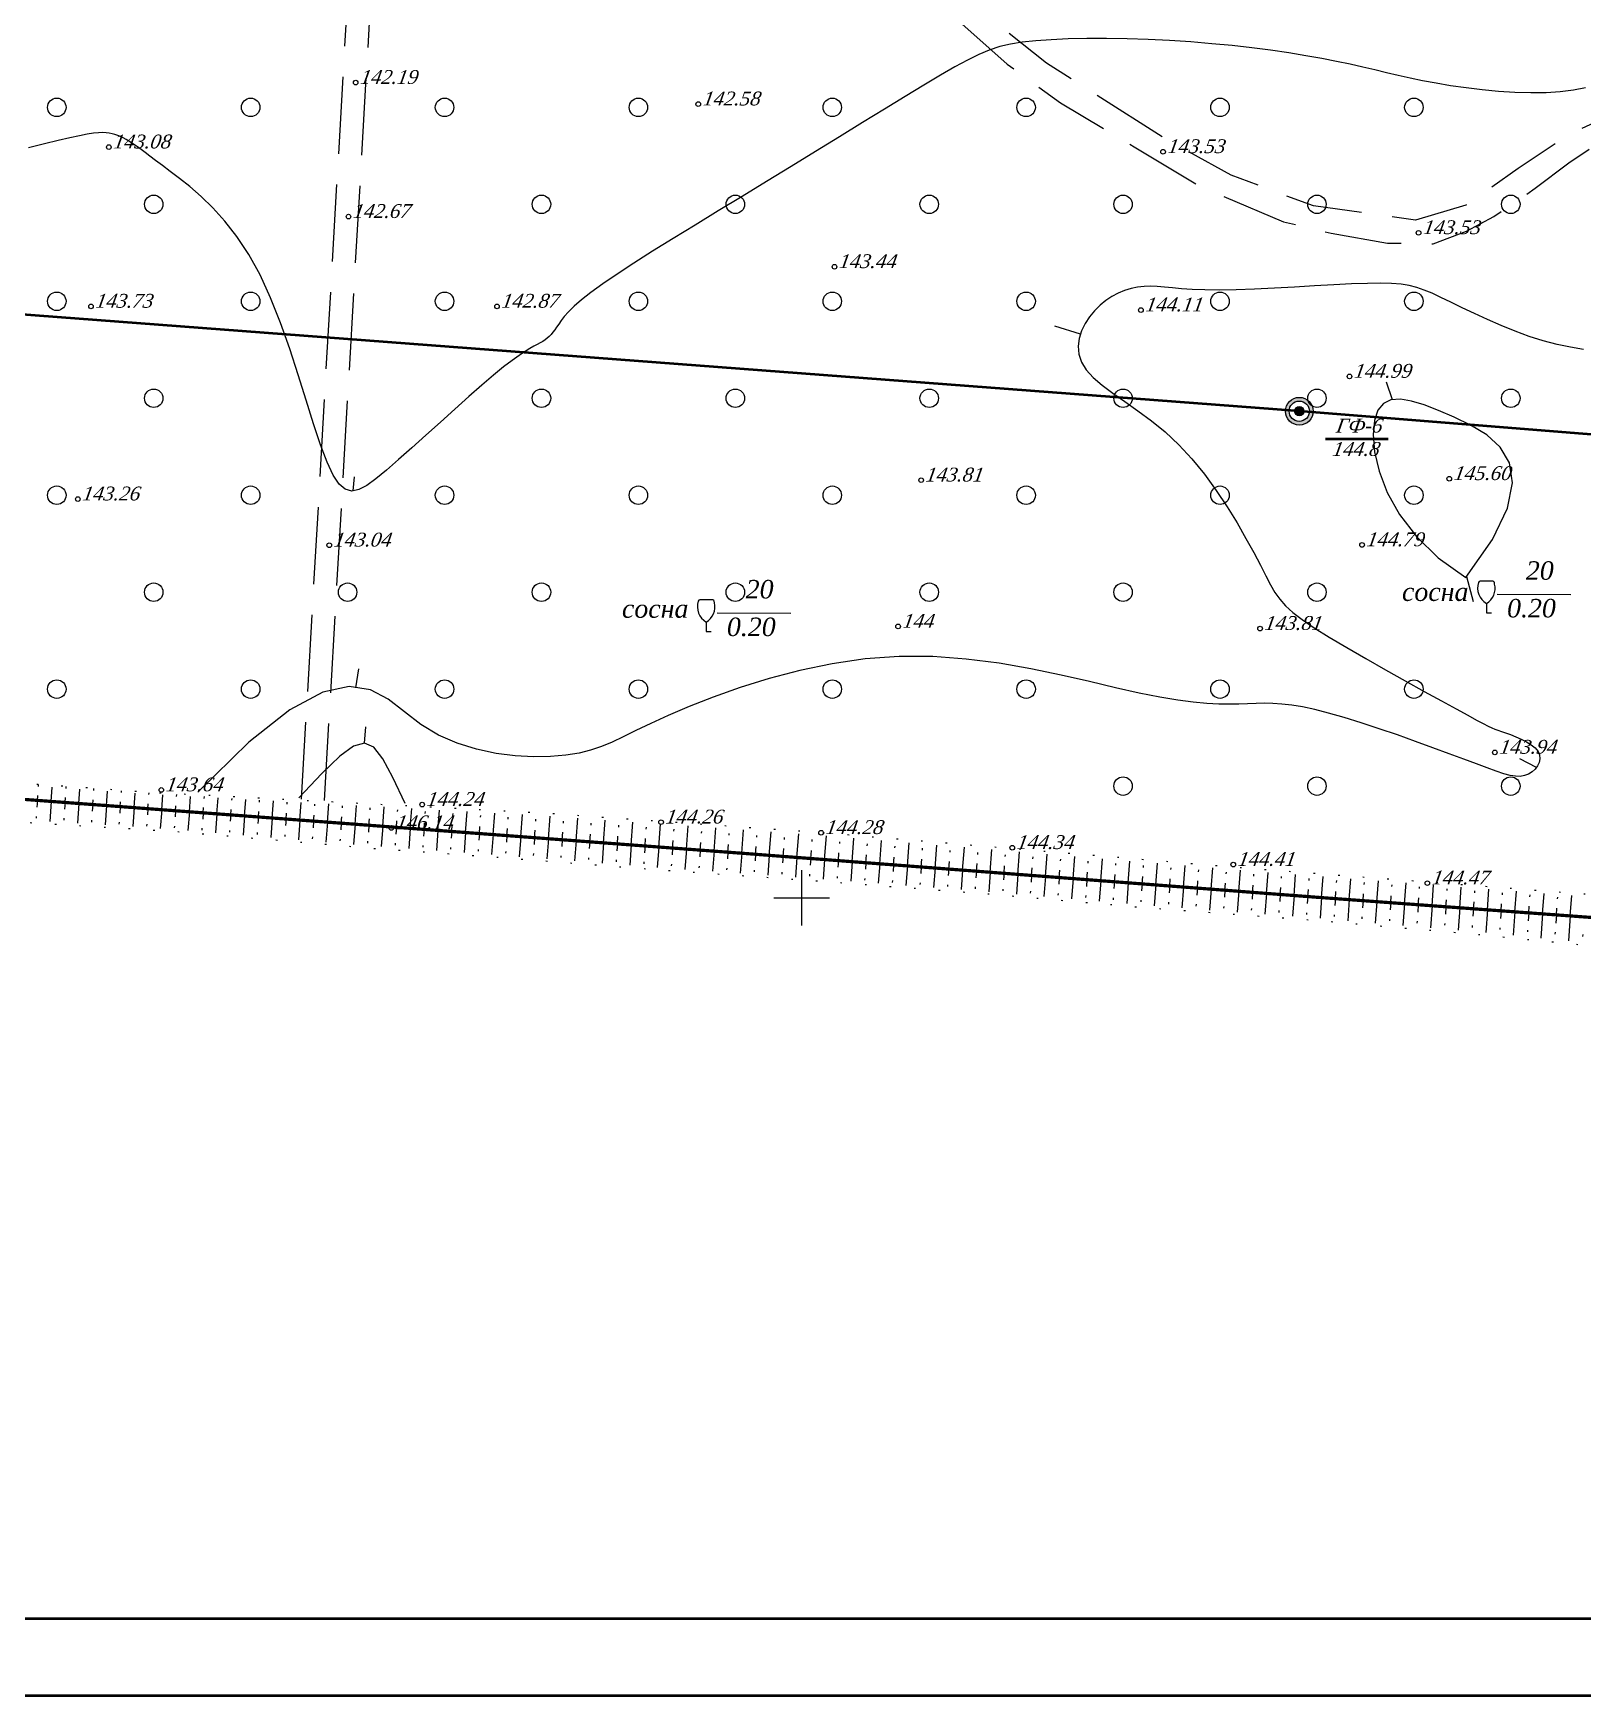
# Model space of a CAD drawing. Header units: millimetres. Extents: x 1400 to 7029, y -1119 to 1612.
# Drawn here: x 2840.7 to 2941.4, y 1001 to 1109 of the extents above; entities that cross this region are included whole.
import ezdxf

# ---------------------------------------------------------------- set-up
doc = ezdxf.new("R2010")
doc.units = ezdxf.units.MM
doc.set_wipeout_variables(frame=1)
for name, pattern in [('ADOT1', [1.6, 0.1, -1.5]), ('AHIDDEN2', [3, 1.5, -1.5]), ('AHIDDEN4', [7, 5, -2])]:
    doc.linetypes.add(name, pattern=pattern)
for name, color, linetype in [('CONT-MNR', 7, 'Continuous'), ('жел_дор', 7, 'Continuous'), ('кресты', 7, 'Continuous'), ('ПИКЕТЫ', 7, 'Continuous'), ('проы', 7, 'Continuous'), ('РАСТИТ', 7, 'Continuous'), ('РЕЛЬЕФ', 7, 'Continuous'), ('Скважины', 7, 'Continuous'), ('СІТУАЦІЯ', 7, 'Continuous')]:
    doc.layers.add(name, color=color, linetype=linetype)
doc.styles.add('grad', font='timesi.ttf')
doc.styles.add('universw', font='timesi.ttf', dxfattribs={"oblique": 10})

# ---------------------------------------------------------------- blocks, each defined once
blk = doc.blocks.new('390_2')
at = {"color": 0, "linetype": 'Continuous', "lineweight": 0}
blk.add_wipeout([(0.56, -0.02), (0.56, 0.02), (0.02, 0.02), (0.02, 1.02), (0.15, 1.11), (0.31, 1.24), (0.46, 1.38), (0.62, 1.58), (0.73, 1.77), (0.84, 2), (0.9, 2.21), (0.95, 2.44), (0.96, 2.61), (0.96, 2.86), (0.94, 3.01), (0.89, 3.24), (0.86, 3.33), (0.82, 3.39), (0.77, 3.44), (0.7, 3.46), (-0.38, 3.46), (-0.69, 3.46), (-0.8, 3.42), (-0.85, 3.37), (-0.89, 3.28), (-0.93, 3.11), (-0.96, 2.93), (-0.97, 2.66), (-0.95, 2.39), (-0.91, 2.19), (-0.85, 2.03), (-0.78, 1.85), (-0.67, 1.65), (-0.56, 1.5), (-0.45, 1.37), (-0.28, 1.21), (-0.13, 1.09), (-0.02, 1.02), (-0.02, -0.02)], dxfattribs=at)
at = {"color": 0, "linetype": 'Continuous'}
blk.add_lwpolyline([(0.89, 3.12), (0.86, 3.28, 0.283123), (0.7, 3.44), (-0.69, 3.44, 0.301637), (-0.87, 3.28, 0.346308), (0, 1.03, 0.325277)], format="xyb", close=True, dxfattribs=at)
blk.add_lwpolyline([(0, 1.03), (0, 0), (0.54, 0)], dxfattribs=at)
blk = doc.blocks.new('372')
blk.add_circle((0, 0), 1)
blk = doc.blocks.new('368')
at = {"color": 0, "linetype": 'Continuous'}
blk.add_blockref('372', (0, 0), dxfattribs=at)
blk = doc.blocks.new('A$C0DFD615A')
at = {"layer": 'Скважины', "linetype": 'Continuous'}
h = blk.add_hatch(color=6, dxfattribs=at)
h.paths.add_polyline_path([(-3, 0, 1), (3, 0, 1)])
h.paths.add_polyline_path([(2.2, 0, -1), (-2.2, 0, -1)], flags=16)
at = {"layer": 'Скважины', "linetype": 'Continuous', "lineweight": 50}
h = blk.add_hatch(color=6, dxfattribs=at)
edge = h.paths.add_edge_path()
edge.add_arc((0, 0), 1, 0, 360)
at = {"layer": 'Скважины', "color": 0, "linetype": 'Continuous'}
for radius in [3, 2.2, 1]:
    blk.add_circle((0, 0), radius, dxfattribs=at)

msp = doc.modelspace()

# ---------------------------------------------------------------- hatches: boundary and pattern name
at = {"layer": 'Скважины', "linetype": 'Continuous'}
h = msp.add_hatch(color=6, dxfattribs=at)
h.paths.add_polyline_path([(2922.0913, 1084.4475, 1), (2923.8913, 1084.4475, 1)])
h.paths.add_polyline_path([(2923.6513, 1084.4475, -1), (2922.3313, 1084.4475, -1)], flags=16)
at = {"layer": 'Скважины', "linetype": 'Continuous', "lineweight": 50}
h = msp.add_hatch(color=6, dxfattribs=at)
edge = h.paths.add_edge_path()
edge.add_arc((2922.9913, 1084.4475), 0.3, 0, 360)

# ---------------------------------------------------------------- linework, layer by layer
at = {"lineweight": 50}
for points in [[(3582.002, 1604.9881), (3582.002, 1000.9881), (2716.002, 1000.9881), (2716.002, 1604.9881)], [(3577.002, 1599.9881), (3577.002, 1005.9881), (2736.002, 1005.9881), (2736.002, 1599.9881)]]:
    msp.add_lwpolyline(points, close=True, dxfattribs=at)
at = {"color": 7, "linetype": 'Continuous', "lineweight": 50, "flags": 128}
msp.add_lwpolyline([(2988.3313, 1079.2275), (2922.9913, 1084.4475), (2813.8983, 1092.7035, -0.37665893), (2787.9247, 1119.8962), (2783.6016, 1182.7664), (2781.7424, 1206.4536), (2789.3426, 1269.1769), (2794.4814, 1320.5009), (2795.8841, 1338.9113), (2799.511, 1380.6839, -0.34034588), (2821.4589, 1404.158), (2862.0179, 1407.2612), (2943.1308, 1414.9675)], format="xyb", dxfattribs=at)
at = {"layer": 'CONT-MNR', "color": 30, "linetype": 'Continuous', "flags": 128}
for points in [[(2941.5982, 1105.4658), (2940.8053, 1105.3049), (2939.9546, 1105.1935), (2939.0266, 1105.1351), (2938.0338, 1105.1255), (2936.997, 1105.1586), (2935.9368, 1105.2284), (2934.8741, 1105.3289), (2933.8294, 1105.454), (2932.8235, 1105.5977), (2931.8771, 1105.754), (2931.004, 1105.9178), (2930.1906, 1106.0872), (2929.4164, 1106.2616), (2928.661, 1106.44), (2927.9039, 1106.6217), (2927.1246, 1106.8059), (2926.3027, 1106.9918), (2925.4176, 1107.1784), (2924.4536, 1107.3648), (2923.4128, 1107.5484), (2922.3024, 1107.7266), (2921.1292, 1107.8965), (2919.9002, 1108.0554), (2918.6223, 1108.2005), (2917.3024, 1108.3292), (2915.9475, 1108.4386), (2914.5668, 1108.5264), (2913.1788, 1108.5921), (2911.8043, 1108.6358), (2910.4639, 1108.6573), (2909.1785, 1108.6567), (2907.9687, 1108.6338), (2906.8554, 1108.5886), (2905.8593, 1108.5212), (2904.9915, 1108.4296), (2904.2248, 1108.3051), (2903.5221, 1108.1372), (2902.8467, 1107.9153), (2902.1615, 1107.6289), (2901.4298, 1107.2674), (2900.6144, 1106.8202), (2899.6786, 1106.2769), (2898.595, 1105.6311), (2897.3752, 1104.8934), (2896.04, 1104.0787), (2894.6105, 1103.2019), (2893.1079, 1102.2778), (2891.5531, 1101.3213), (2889.9671, 1100.3472), (2888.3711, 1099.3705), (2886.7859, 1098.405), (2885.2323, 1097.4604), (2883.7306, 1096.5454), (2882.3015, 1095.6687), (2880.9655, 1094.8392), (2879.7431, 1094.0654), (2878.6548, 1093.3562), (2877.7211, 1092.7202), (2876.9557, 1092.1634), (2876.3443, 1091.681), (2875.8658, 1091.2652), (2875.4989, 1090.9083), (2875.2226, 1090.6027), (2875.0157, 1090.3407), (2874.8569, 1090.1147), (2874.7253, 1089.9169), (2874.6025, 1089.7406), (2874.4826, 1089.5825), (2874.3624, 1089.4401), (2874.239, 1089.3112), (2874.1092, 1089.1932), (2873.97, 1089.0839), (2873.8183, 1088.9807), (2873.6511, 1088.8813), (2873.4639, 1088.781), (2873.2461, 1088.6664), (2872.9857, 1088.5216), (2872.6707, 1088.3309), (2872.2892, 1088.0784), (2871.8291, 1087.7484), (2871.2784, 1087.3252), (2870.6251, 1086.7929), (2869.8639, 1086.1434), (2869.0159, 1085.399), (2868.109, 1084.59), (2867.1709, 1083.7461), (2866.2294, 1082.8976), (2865.3125, 1082.0744), (2864.4478, 1081.3066), (2863.6631, 1080.6243), (2862.979, 1080.056), (2862.3859, 1079.6249), (2861.8673, 1079.353), (2861.4064, 1079.2621), (2860.9864, 1079.3739), (2860.5905, 1079.7104), (2860.2022, 1080.2933), (2859.8046, 1081.1446), (2859.3832, 1082.2724), (2858.9327, 1083.6311), (2858.4502, 1085.1615), (2857.9324, 1086.8041), (2857.3763, 1088.4999), (2856.779, 1090.1895), (2856.1372, 1091.8136), (2855.4481, 1093.313), (2854.7118, 1094.6408), (2853.9426, 1095.7995), (2853.1579, 1096.8037), (2852.3751, 1097.6684), (2851.6119, 1098.4084), (2850.8857, 1099.0385), (2850.2141, 1099.5734), (2849.6145, 1100.028), (2849.0997, 1100.4157), (2848.6637, 1100.745), (2848.2958, 1101.0228), (2847.9853, 1101.2562), (2847.7215, 1101.4522), (2847.4937, 1101.6178), (2847.2911, 1101.76), (2847.103, 1101.886), (2846.9204, 1102.0014), (2846.7403, 1102.1071), (2846.5615, 1102.2028), (2846.3827, 1102.2881), (2846.2026, 1102.3625), (2846.02, 1102.4257), (2845.8335, 1102.4773), (2845.6419, 1102.5169), (2845.4412, 1102.5435), (2845.2159, 1102.5537), (2844.9479, 1102.5432), (2844.6192, 1102.5081), (2844.2115, 1102.4442), (2843.7066, 1102.3473), (2843.0866, 1102.2134), (2842.3332, 1102.0384), (2841.4351, 1101.8208), (2840.4087, 1101.5699)], [(2864.8789, 1058.9501), (2864.085, 1060.65), (2863.433, 1061.869), (2862.8419, 1062.6116), (2862.2306, 1062.8824), (2861.5181, 1062.6859), (2860.6233, 1062.0267), (2859.4652, 1060.9093), (2857.9627, 1059.3384)]]:
    msp.add_lwpolyline(points, dxfattribs=at)
for points, elevation in [([(2908.7707, 1089.4476), (2907.1125, 1089.9747)], 43.2), ([(2929.0395, 1085.1867), (2928.654, 1086.3332)], 43.5), ([(2861.5006, 1079.2807), (2861.582, 1080.1892)], 42.9), ([(2861.6694, 1066.4865), (2861.8635, 1067.7023)], 43.2), ([(2862.2306, 1062.8824), (2862.3165, 1063.9461)], 43.5), ([(2938.3983, 1061.2978), (2937.3316, 1061.8684)], 43.2)]:
    msp.add_lwpolyline(points, dxfattribs=dict(at, elevation=elevation))
at = {"layer": 'жел_дор', "color": 7, "linetype": 'Continuous', "const_width": 0.21, "flags": 128}
msp.add_lwpolyline([(2775.4659, 1064.0896), (2798.9245, 1062.2131), (2828.9365, 1060.0664), (2887.0559, 1055.7065), (2924.0835, 1052.872), (2976.5245, 1049.0132), (3040.7183, 1043.9603), (3103.6887, 1039.1407), (3148.1414, 1035.6826), (3185.83, 1032.7039), (3209.3383, 1030.9328), (3236.7274, 1028.8752)], dxfattribs=at)
at = {"layer": 'кресты', "color": 3, "linetype": 'Continuous'}
for p, q in [((2890.6513, 1051.0275), (2890.6513, 1054.6275)), ((2888.8513, 1052.8275), (2892.4513, 1052.8275))]:
    msp.add_line(p, q, dxfattribs=at)
at = {"layer": 'ПИКЕТЫ', "color": 7, "linetype": 'Continuous'}
for centre in [(2861.6644, 1105.8007), (2883.931, 1104.4024), (2845.62, 1101.6082), (2914.1369, 1101.3045), (2861.1973, 1097.0911), (2930.743, 1096.0401), (2892.7832, 1093.8329), (2844.4603, 1091.2588), (2870.8502, 1091.2588), (2912.6974, 1091.0197), (2926.2543, 1086.7083), (2932.737, 1080.0626), (2898.4155, 1079.9678), (2843.604, 1078.7387), (2859.9469, 1075.7418), (2927.0733, 1075.7624), (2896.9187, 1070.4643), (2920.4419, 1070.3226), (2935.7018, 1062.2792), (2849.032, 1059.8397), (2865.9855, 1058.888), (2863.9858, 1057.3737), (2881.5104, 1057.746), (2891.9144, 1057.0596), (2904.3361, 1056.0882), (2918.7027, 1054.9924), (2931.3146, 1053.787)]:
    msp.add_circle(centre, 0.15, dxfattribs=at)
at = {"layer": 'РАСТИТ', "color": 7}
for points in [[(2935.8573, 1072.5631), (2940.6491, 1072.5376)], [(2885.1524, 1071.3496), (2889.9442, 1071.3242)]]:
    msp.add_lwpolyline(points, dxfattribs=at)
at = {"layer": 'РЕЛЬЕФ', "color": 7, "linetype": 'Continuous'}
for p, q in [((2841.0493, 1060.0714), (2841.0583, 1060.191)), ((2841.8786, 1059.0955), (2841.9486, 1060.0287)), ((2842.8444, 1059.9384), (2842.8534, 1060.0581)), ((2843.6736, 1058.9609), (2843.744, 1059.8992)), ((2844.6395, 1059.8055), (2844.6485, 1059.9252)), ((2845.4686, 1058.8262), (2845.5394, 1059.7697)), ((2846.4346, 1059.6726), (2846.4436, 1059.7923)), ((2840.9811, 1059.1629), (2840.9481, 1058.7228)), ((2840.9811, 1059.1629), (2841.0044, 1059.4731)), ((2841.8786, 1059.0955), (2841.7805, 1057.7873)), ((2842.7761, 1059.0282), (2842.7437, 1058.5961)), ((2842.7761, 1059.0282), (2842.7995, 1059.3401)), ((2843.6736, 1058.9609), (2843.5773, 1057.6767)), ((2844.5711, 1058.8936), (2844.5393, 1058.4695)), ((2844.5711, 1058.8936), (2844.5946, 1059.2072)), ((2845.4686, 1058.8262), (2845.374, 1057.5661)), ((2846.3661, 1058.7589), (2846.3349, 1058.3429)), ((2846.3661, 1058.7589), (2846.3897, 1059.0743)), ((2847.2635, 1058.6916), (2847.1708, 1057.4556)), ((2847.2635, 1058.6916), (2847.3347, 1059.6403)), ((2848.161, 1058.6242), (2848.1304, 1058.2163)), ((2848.161, 1058.6242), (2848.1848, 1058.9413)), ((2848.2297, 1059.5397), (2848.2387, 1059.6593)), ((2849.0585, 1058.5569), (2849.1309, 1059.5212)), ((2849.956, 1058.4896), (2849.9806, 1058.8173)), ((2850.0255, 1059.4156), (2850.0345, 1059.5353)), ((2850.8535, 1058.4223), (2850.9287, 1059.4241)), ((2851.751, 1058.3549), (2851.7765, 1058.6951)), ((2851.8214, 1059.2935), (2851.8304, 1059.4131)), ((2852.6485, 1058.2876), (2852.7264, 1059.327)), ((2853.6173, 1059.1713), (2853.6263, 1059.291)), ((2854.4435, 1058.153), (2854.5242, 1059.2299)), ((2855.4132, 1059.0492), (2855.4222, 1059.1689)), ((2856.2384, 1058.0183), (2856.322, 1059.1328)), ((2857.2091, 1058.9271), (2857.2181, 1059.0467)), ((2858.0334, 1057.8837), (2858.1198, 1059.0357)), ((2859.005, 1058.8049), (2859.014, 1058.9246)), ((2859.8284, 1057.749), (2859.9176, 1058.9382)), ((2860.8009, 1058.6821), (2860.8099, 1058.8018)), ((2861.6234, 1057.6144), (2861.7151, 1058.8379)), ((2862.5968, 1058.559), (2862.6057, 1058.6786)), ((2863.4183, 1057.4797), (2863.5127, 1058.7377)), ((2865.2133, 1057.3451), (2865.3103, 1058.6375)), ((2840.9032, 1058.1244), (2840.8943, 1058.0048)), ((2842.6988, 1057.9978), (2842.6898, 1057.8781)), ((2844.4944, 1057.8712), (2844.4854, 1057.7515)), ((2846.29, 1057.7446), (2846.281, 1057.6249)), ((2848.0855, 1057.6179), (2848.0766, 1057.4983)), ((2849.0585, 1058.5569), (2848.9676, 1057.345)), ((2849.956, 1058.4896), (2849.926, 1058.0896)), ((2850.8535, 1058.4223), (2850.7629, 1057.2148)), ((2851.751, 1058.3549), (2851.7206, 1057.9496)), ((2852.6485, 1058.2876), (2852.5566, 1057.0631)), ((2853.546, 1058.2203), (2853.5151, 1057.8093)), ((2853.546, 1058.2203), (2853.5724, 1058.573)), ((2854.4435, 1058.153), (2854.3503, 1056.9115)), ((2855.3409, 1058.0856), (2855.3097, 1057.669)), ((2855.3409, 1058.0856), (2855.3683, 1058.4509)), ((2856.2384, 1058.0183), (2856.144, 1056.7599)), ((2857.1359, 1057.951), (2857.1042, 1057.5287)), ((2857.1359, 1057.951), (2857.1643, 1058.3287)), ((2858.0334, 1057.8837), (2857.9377, 1056.6082)), ((2858.9309, 1057.8163), (2858.8988, 1057.3884)), ((2858.9309, 1057.8163), (2858.9602, 1058.2066)), ((2859.8284, 1057.749), (2859.7314, 1056.4566)), ((2860.7259, 1057.6817), (2860.6933, 1057.2481)), ((2860.7259, 1057.6817), (2860.756, 1058.0838)), ((2861.6234, 1057.6144), (2861.5251, 1056.305)), ((2862.5208, 1057.547), (2862.4879, 1057.1078)), ((2862.5208, 1057.547), (2862.5519, 1057.9606)), ((2864.3158, 1057.4124), (2864.3477, 1057.8375)), ((2864.3926, 1058.4358), (2864.4016, 1058.5554)), ((2866.1108, 1057.2777), (2866.1435, 1057.7143)), ((2866.1884, 1058.3126), (2866.1974, 1058.4323)), ((2867.0083, 1057.2104), (2867.1078, 1058.5372)), ((2867.9058, 1057.1431), (2867.9394, 1057.5911)), ((2867.9843, 1058.1894), (2867.9932, 1058.3091)), ((2868.8033, 1057.0758), (2868.9054, 1058.437)), ((2869.7801, 1058.0662), (2869.7891, 1058.1859)), ((2870.5982, 1056.9411), (2870.7029, 1058.3367)), ((2871.5759, 1057.943), (2871.5849, 1058.0627)), ((2872.3932, 1056.8065), (2872.5005, 1058.2365)), ((2873.3718, 1057.8199), (2873.3807, 1057.9395)), ((2874.1882, 1056.6718), (2874.2979, 1058.135)), ((2875.1672, 1057.6918), (2875.1762, 1057.8115)), ((2875.9832, 1056.5372), (2876.0935, 1058.0079)), ((2876.9624, 1057.5597), (2876.9714, 1057.6793)), ((2877.7781, 1056.4025), (2877.889, 1057.8808)), ((2878.7576, 1057.4275), (2878.7665, 1057.5472)), ((2879.5731, 1056.2679), (2879.6846, 1057.7537)), ((2881.3681, 1056.1332), (2881.4801, 1057.6266)), ((2849.8811, 1057.4913), (2849.8721, 1057.3717)), ((2851.6757, 1057.3513), (2851.6667, 1057.2316)), ((2853.4702, 1057.211), (2853.4613, 1057.0913)), ((2855.2648, 1057.0707), (2855.2558, 1056.951)), ((2857.0594, 1056.9304), (2857.0504, 1056.8107)), ((2858.8539, 1056.7901), (2858.8449, 1056.6704)), ((2860.6485, 1056.6497), (2860.6395, 1056.5301)), ((2862.443, 1056.5094), (2862.434, 1056.3898)), ((2863.4183, 1057.4797), (2863.3193, 1056.1595)), ((2864.3158, 1057.4124), (2864.2829, 1056.9732)), ((2865.2133, 1057.3451), (2865.1147, 1056.0302)), ((2866.1108, 1057.2777), (2866.078, 1056.8403)), ((2867.0083, 1057.2104), (2866.91, 1055.9008)), ((2867.9058, 1057.1431), (2867.8731, 1056.7074)), ((2868.8033, 1057.0758), (2868.7054, 1055.7715)), ((2869.7007, 1057.0084), (2869.6682, 1056.5746)), ((2869.7007, 1057.0084), (2869.7352, 1057.4679)), ((2870.5982, 1056.9411), (2870.5008, 1055.6421)), ((2871.4957, 1056.8738), (2871.4633, 1056.441)), ((2871.4957, 1056.8738), (2871.531, 1057.3447)), ((2872.3932, 1056.8065), (2872.2956, 1055.5058)), ((2873.2907, 1056.7391), (2873.2581, 1056.3048)), ((2873.2907, 1056.7391), (2873.3269, 1057.2215)), ((2874.1882, 1056.6718), (2874.0903, 1055.3663)), ((2875.0857, 1056.6045), (2875.053, 1056.1685)), ((2875.0857, 1056.6045), (2875.1224, 1057.0935)), ((2875.9832, 1056.5372), (2875.8849, 1055.2268)), ((2876.8806, 1056.4698), (2876.8478, 1056.0323)), ((2876.8806, 1056.4698), (2876.9175, 1056.9613)), ((2878.6756, 1056.3352), (2878.7127, 1056.8292)), ((2880.4706, 1056.2005), (2880.5078, 1056.6971)), ((2880.5527, 1057.2954), (2880.5617, 1057.415)), ((2882.2656, 1056.0659), (2882.303, 1056.5649)), ((2882.3479, 1057.1632), (2882.3569, 1057.2829)), ((2883.1631, 1055.9986), (2883.2757, 1057.4995)), ((2884.0605, 1055.9312), (2884.0982, 1056.4328)), ((2884.1431, 1057.0311), (2884.152, 1057.1508)), ((2884.958, 1055.8639), (2885.0712, 1057.3723)), ((2885.9382, 1056.899), (2885.9472, 1057.0186)), ((2886.753, 1055.7293), (2886.8667, 1057.2452)), ((2887.735, 1056.7661), (2887.7442, 1056.8857)), ((2888.5478, 1055.5923), (2888.6646, 1057.1177)), ((2889.53, 1056.632), (2889.5392, 1056.7517)), ((2890.3426, 1055.4549), (2890.4601, 1056.9903)), ((2891.3251, 1056.4979), (2891.3342, 1056.6176)), ((2892.1373, 1055.3175), (2892.2553, 1056.8587)), ((2893.1197, 1056.3589), (2893.1289, 1056.4786)), ((2893.9321, 1055.1801), (2894.0492, 1056.7101)), ((2895.7269, 1055.0427), (2895.8431, 1056.5614)), ((2864.238, 1056.3749), (2864.229, 1056.2552)), ((2866.0331, 1056.242), (2866.0241, 1056.1223)), ((2867.8282, 1056.1091), (2867.8192, 1055.9895)), ((2869.6233, 1055.9762), (2869.6143, 1055.8566)), ((2871.4184, 1055.8427), (2871.4094, 1055.7231)), ((2873.2132, 1055.7065), (2873.2043, 1055.5868)), ((2875.0081, 1055.5702), (2874.9991, 1055.4505)), ((2876.8029, 1055.4339), (2876.794, 1055.3143)), ((2877.7781, 1056.4025), (2877.6795, 1055.0874)), ((2878.6756, 1056.3352), (2878.6427, 1055.896)), ((2879.5731, 1056.2679), (2879.4741, 1054.9479)), ((2880.4706, 1056.2005), (2880.4375, 1055.7597)), ((2881.3681, 1056.1332), (2881.2687, 1054.8084)), ((2882.2656, 1056.0659), (2882.2325, 1055.6247)), ((2883.1631, 1055.9986), (2883.0641, 1054.6799)), ((2884.0605, 1055.9312), (2884.0277, 1055.4933)), ((2884.958, 1055.8639), (2884.8598, 1054.5548)), ((2885.8555, 1055.7966), (2885.8229, 1055.3618)), ((2885.8555, 1055.7966), (2885.8933, 1056.3006)), ((2886.753, 1055.7293), (2886.6555, 1054.4298)), ((2887.6504, 1055.661), (2887.6174, 1055.2298)), ((2887.6504, 1055.661), (2887.6892, 1056.1678)), ((2888.5478, 1055.5923), (2888.4492, 1054.3046)), ((2889.4452, 1055.5236), (2889.4125, 1055.0964)), ((2889.4452, 1055.5236), (2889.4842, 1056.0338)), ((2890.3426, 1055.4549), (2890.2449, 1054.1793)), ((2891.24, 1055.3862), (2891.2076, 1054.963)), ((2891.24, 1055.3862), (2891.2793, 1055.8997)), ((2893.0347, 1055.2488), (2893.0739, 1055.7607)), ((2894.8295, 1055.1114), (2894.8684, 1055.6195)), ((2894.9142, 1056.2178), (2894.9234, 1056.3374)), ((2896.6243, 1054.974), (2896.6629, 1055.4784)), ((2896.7087, 1056.0767), (2896.7178, 1056.1963)), ((2897.5217, 1054.9053), (2897.6371, 1056.4128)), ((2898.5032, 1055.9355), (2898.5123, 1056.0552)), ((2899.3164, 1054.768), (2899.431, 1056.2641)), ((2900.2976, 1055.7944), (2900.3068, 1055.914)), ((2901.1112, 1054.6306), (2901.2249, 1056.1155)), ((2902.0921, 1055.6532), (2902.1013, 1055.7729)), ((2902.906, 1054.4932), (2903.0188, 1055.9668)), ((2903.8866, 1055.5121), (2903.8958, 1055.6317)), ((2904.7007, 1054.3558), (2904.8127, 1055.8182)), ((2905.6811, 1055.3709), (2905.6902, 1055.4906)), ((2906.4955, 1054.2184), (2906.6066, 1055.6695)), ((2907.4756, 1055.2298), (2907.4847, 1055.3494)), ((2908.2903, 1054.081), (2908.4005, 1055.5209)), ((2910.085, 1053.9436), (2910.1944, 1055.3723)), ((2878.5978, 1055.2977), (2878.5888, 1055.178)), ((2880.3926, 1055.1614), (2880.3837, 1055.0417)), ((2882.1876, 1055.0264), (2882.1786, 1054.9068)), ((2883.9828, 1054.895), (2883.9738, 1054.7753)), ((2885.778, 1054.7635), (2885.769, 1054.6438)), ((2887.5716, 1054.6315), (2887.5625, 1054.5119)), ((2889.3667, 1054.4981), (2889.3575, 1054.3785)), ((2891.1618, 1054.3648), (2891.1526, 1054.2451)), ((2892.1373, 1055.3175), (2892.0403, 1054.0497)), ((2893.0347, 1055.2488), (2893.0024, 1054.8263)), ((2893.9321, 1055.1801), (2893.8351, 1053.9128)), ((2894.8295, 1055.1114), (2894.7972, 1054.6891)), ((2895.7269, 1055.0427), (2895.6299, 1053.7758)), ((2896.6243, 1054.974), (2896.5919, 1054.5518)), ((2897.5217, 1054.9053), (2897.4247, 1053.6389)), ((2898.419, 1054.8367), (2898.3867, 1054.4146)), ((2898.419, 1054.8367), (2898.4574, 1055.3373)), ((2899.3164, 1054.768), (2899.2195, 1053.5019)), ((2900.2138, 1054.6993), (2900.1815, 1054.2773)), ((2900.2138, 1054.6993), (2900.2518, 1055.1961)), ((2901.1112, 1054.6306), (2901.0143, 1053.365)), ((2902.0086, 1054.5619), (2901.9763, 1054.1401)), ((2902.0086, 1054.5619), (2902.0463, 1055.055)), ((2902.906, 1054.4932), (2902.8091, 1053.2281)), ((2903.8033, 1054.4245), (2903.771, 1054.0016)), ((2903.8033, 1054.4245), (2903.8408, 1054.9138)), ((2904.7007, 1054.3558), (2904.6029, 1053.0779)), ((2905.5981, 1054.2871), (2905.5653, 1053.858)), ((2905.5981, 1054.2871), (2905.6353, 1054.7727)), ((2907.3929, 1054.1497), (2907.4298, 1054.6315)), ((2909.1876, 1054.0123), (2909.2242, 1054.4904)), ((2909.27, 1055.0886), (2909.2792, 1055.2083)), ((2910.9824, 1053.8749), (2911.0187, 1054.3492)), ((2911.0645, 1054.9475), (2911.0737, 1055.0671)), ((2911.8798, 1053.8062), (2911.9883, 1055.2236)), ((2912.859, 1054.8063), (2912.8682, 1054.926)), ((2913.6746, 1053.6688), (2913.7822, 1055.075)), ((2914.6535, 1054.6652), (2914.6626, 1054.7848)), ((2915.4693, 1053.5314), (2915.5761, 1054.9263)), ((2916.448, 1054.524), (2916.4571, 1054.6437)), ((2917.2641, 1053.394), (2917.37, 1054.7777)), ((2918.2424, 1054.3829), (2918.2516, 1054.5025)), ((2919.0589, 1053.2566), (2919.1639, 1054.629)), ((2920.0369, 1054.2419), (2920.0461, 1054.3616)), ((2920.8536, 1053.1192), (2920.9583, 1054.4867)), ((2922.6484, 1052.9818), (2922.7531, 1054.3497)), ((2892.9566, 1054.2281), (2892.9474, 1054.1084)), ((2894.7514, 1054.0908), (2894.7422, 1053.9712)), ((2896.5461, 1053.9536), (2896.537, 1053.8339)), ((2898.3409, 1053.8163), (2898.3318, 1053.6967)), ((2900.1357, 1053.6791), (2900.1265, 1053.5594)), ((2901.9305, 1053.5418), (2901.9213, 1053.4222)), ((2903.7252, 1053.4034), (2903.716, 1053.2837)), ((2905.5195, 1053.2598), (2905.5103, 1053.1401)), ((2906.4955, 1054.2184), (2906.3962, 1052.9219)), ((2907.3929, 1054.1497), (2907.3596, 1053.7144)), ((2908.2903, 1054.081), (2908.1896, 1052.7659)), ((2909.1876, 1054.0123), (2909.1538, 1053.5708)), ((2910.085, 1053.9436), (2909.9829, 1052.6099)), ((2910.9824, 1053.8749), (2910.9481, 1053.4272)), ((2911.8798, 1053.8062), (2911.7763, 1052.4538)), ((2912.7772, 1053.7375), (2912.7424, 1053.2836)), ((2912.7772, 1053.7375), (2912.8132, 1054.2081)), ((2913.6746, 1053.6688), (2913.5704, 1052.3077)), ((2914.5719, 1053.6001), (2914.5373, 1053.1469)), ((2914.5719, 1053.6001), (2914.6077, 1054.0669)), ((2915.4693, 1053.5314), (2915.3654, 1052.1733)), ((2916.3667, 1053.4627), (2916.3321, 1053.0105)), ((2916.3667, 1053.4627), (2916.4022, 1053.9258)), ((2917.2641, 1053.394), (2917.1604, 1052.039)), ((2918.1615, 1053.3253), (2918.1269, 1052.8741)), ((2918.1615, 1053.3253), (2918.1966, 1053.7846)), ((2919.0589, 1053.2566), (2918.9554, 1051.9046)), ((2919.9562, 1053.1879), (2919.9218, 1052.7377)), ((2919.9562, 1053.1879), (2919.9911, 1053.6437)), ((2921.751, 1053.0505), (2921.7859, 1053.5064)), ((2921.8317, 1054.1047), (2921.8409, 1054.2243)), ((2923.5458, 1052.9131), (2923.5807, 1053.3692)), ((2923.6265, 1053.9674), (2923.6356, 1054.0871)), ((2924.4432, 1052.8455), (2924.5439, 1054.2132)), ((2925.3408, 1052.7794), (2925.3743, 1053.2346)), ((2925.4184, 1053.833), (2925.4272, 1053.9527)), ((2926.2384, 1052.7134), (2926.3387, 1054.0767)), ((2927.2134, 1053.6994), (2927.2222, 1053.8191)), ((2928.0336, 1052.5813), (2928.1336, 1053.9403)), ((2929.0085, 1053.5659), (2929.0173, 1053.6856)), ((2929.8287, 1052.4492), (2929.9284, 1053.8038)), ((2930.8035, 1053.4324), (2930.8123, 1053.552)), ((2931.6239, 1052.3171), (2931.7233, 1053.6674)), ((2932.5986, 1053.2988), (2932.6074, 1053.4185)), ((2933.4191, 1052.185), (2933.5181, 1053.5309)), ((2934.3936, 1053.1653), (2934.4025, 1053.2849)), ((2935.2142, 1052.0529), (2935.313, 1053.3945)), ((2937.0094, 1051.9208), (2937.1078, 1053.2581)), ((2907.3138, 1053.1162), (2907.3046, 1052.9965)), ((2909.108, 1052.9726), (2909.0989, 1052.8529)), ((2910.9023, 1052.829), (2910.8932, 1052.7093)), ((2912.6966, 1052.6853), (2912.6875, 1052.5657)), ((2914.4915, 1052.5487), (2914.4823, 1052.429)), ((2916.2863, 1052.4123), (2916.2771, 1052.2926)), ((2918.0811, 1052.2759), (2918.072, 1052.1562)), ((2919.876, 1052.1395), (2919.8668, 1052.0198)), ((2920.8536, 1053.1192), (2920.7504, 1051.7702)), ((2921.751, 1053.0505), (2921.7166, 1052.6014)), ((2922.6484, 1052.9818), (2922.5454, 1051.6359)), ((2923.5458, 1052.9131), (2923.5115, 1052.465)), ((2924.4432, 1052.8455), (2924.3443, 1051.5013)), ((2925.3408, 1052.7794), (2925.3076, 1052.3279)), ((2926.2384, 1052.7134), (2926.1379, 1051.3477)), ((2927.136, 1052.6473), (2927.1022, 1052.1884)), ((2927.136, 1052.6473), (2927.1694, 1053.1011)), ((2928.0336, 1052.5813), (2927.9315, 1051.1935)), ((2928.9312, 1052.5153), (2928.8968, 1052.049)), ((2928.9312, 1052.5153), (2928.9644, 1052.9675)), ((2929.8287, 1052.4492), (2929.725, 1051.0392)), ((2930.7263, 1052.3832), (2930.6915, 1051.9095)), ((2930.7263, 1052.3832), (2930.7595, 1052.834)), ((2931.6239, 1052.3171), (2931.5185, 1050.885)), ((2932.5215, 1052.2511), (2932.4861, 1051.77)), ((2932.5215, 1052.2511), (2932.5546, 1052.7004)), ((2933.4191, 1052.185), (2933.3121, 1050.7307)), ((2934.3167, 1052.119), (2934.2807, 1051.6305)), ((2934.3167, 1052.119), (2934.3496, 1052.5669)), ((2936.1118, 1051.9869), (2936.1447, 1052.4333)), ((2936.1887, 1053.0317), (2936.1975, 1053.1514)), ((2937.907, 1051.8548), (2937.9397, 1052.2998)), ((2937.9838, 1052.8982), (2937.9926, 1053.0179)), ((2938.8046, 1051.7887), (2938.9026, 1053.1216)), ((2939.7022, 1051.7227), (2939.7348, 1052.1663)), ((2939.7788, 1052.7646), (2939.7876, 1052.8843)), ((2940.5997, 1051.6566), (2940.6975, 1052.9852)), ((2921.6708, 1052.0031), (2921.6617, 1051.8835)), ((2923.4657, 1051.8667), (2923.4565, 1051.7471)), ((2925.2636, 1051.7295), (2925.2548, 1051.6099)), ((2927.0582, 1051.5901), (2927.0494, 1051.4704)), ((2928.8528, 1051.4506), (2928.844, 1051.3309)), ((2930.6474, 1051.3111), (2930.6386, 1051.1914)), ((2932.4421, 1051.1716), (2932.4333, 1051.0519)), ((2934.2367, 1051.0321), (2934.2279, 1050.9125)), ((2935.2142, 1052.0529), (2935.1053, 1050.5725)), ((2936.1118, 1051.9869), (2936.075, 1051.4861)), ((2937.0094, 1051.9208), (2936.8973, 1050.3967)), ((2937.907, 1051.8548), (2937.8691, 1051.3395)), ((2938.8046, 1051.7887), (2938.6892, 1050.2209)), ((2939.7022, 1051.7227), (2939.6632, 1051.1928)), ((2940.5997, 1051.6566), (2940.4811, 1050.045)), ((2936.0309, 1050.8877), (2936.0221, 1050.7681)), ((2937.825, 1050.7411), (2937.8162, 1050.6214)), ((2939.6191, 1050.5944), (2939.6103, 1050.4747)), ((2941.4132, 1050.4477), (2941.4044, 1050.3281))]:
    msp.add_line(p, q, dxfattribs=at)
at = {"layer": 'РЕЛЬЕФ', "color": 7, "linetype": 'ADOT1', "flags": 128}
for points in [[(3238.2781, 1030.0983), (3221.9575, 1031.3004), (3200.2041, 1033.0268), (3195.1515, 1033.4676), (3193.9084, 1033.5878), (3176.7257, 1035.1905), (3159.7836, 1036.3926), (3142.7212, 1037.6347), (3125.6187, 1038.8768), (3108.4761, 1040.5196), (3091.6142, 1041.6015), (3074.4716, 1042.8436), (3057.329, 1044.2861), (3040.2666, 1045.6484), (3023.2042, 1046.9306), (3006.1418, 1048.2128), (2989.0794, 1049.495), (2972.017, 1050.7772), (2956.4068, 1051.9351), (2919.9978, 1054.7128), (2891.9144, 1057.0596), (2874.2317, 1058.3031), (2859.7125, 1059.0819), (2848.5602, 1059.6583), (2827.1228, 1061.1974), (2812.4453, 1062.4143), (2793.1251, 1064.5425), (2784.5231, 1065.0484), (2775.0372, 1065.7529)], [(2775.1267, 1062.8334), (2784.0373, 1061.8484), (2797.9945, 1060.5877), (2806.1954, 1059.918), (2815.0134, 1059.4412), (2826.9994, 1058.6927), (2840.7068, 1057.7057), (2849.8934, 1057.1542), (2862.8106, 1056.0485), (2871.0509, 1055.4576), (2881.6826, 1054.628), (2891.3817, 1053.9583), (2903.3547, 1053.0451), (2912.7384, 1052.2177), (2924.3926, 1051.3475), (2934.762, 1050.4414), (2944.5632, 1049.453), (2954.696, 1048.7438), (2966.1927, 1048.1489), (2975.9707, 1047.2034), (2984.7454, 1046.4135), (2992.3155, 1045.7043), (3009.0977, 1044.2024), (3015.6821, 1043.6902), (3026.2771, 1042.8986), (3036.4099, 1042.3076), (3046.297, 1041.5112), (3058.0817, 1040.5037), (3068.3823, 1039.683), (3075.5665, 1039.2422), (3084.7043, 1038.4236), (3091.3844, 1038.0458), (3101.4998, 1037.5403), (3107.4236, 1037.0365), (3116.1804, 1036.6684), (3123.385, 1036.234), (3131.6326, 1035.4573), (3137.3466, 1035.2091), (3142.6258, 1034.3092), (3151.3713, 1033.6883), (3158.0169, 1033.2229), (3164.899, 1032.692), (3171.4204, 1032.0714), (3175.8612, 1031.637), (3180.6296, 1031.3244), (3189.1385, 1030.6107), (3194.6837, 1030.0498), (3201.6399, 1029.6774), (3212.3684, 1028.5565), (3223.8105, 1027.4667), (3229.7729, 1026.8461), (3241.2811, 1026.2205)]]:
    msp.add_lwpolyline(points, dxfattribs=at)
at = {"layer": 'Скважины', "color": 0, "linetype": 'Continuous', "lineweight": 50}
msp.add_line((2924.7001, 1082.6584), (2928.7789, 1082.6584), dxfattribs=at)
at = {"layer": 'Скважины', "color": 0, "linetype": 'Continuous'}
for radius in [0.9, 0.66, 0.3]:
    msp.add_circle((2922.9913, 1084.4475), radius, dxfattribs=at)
at = {"layer": 'СІТУАЦІЯ', "color": 7, "linetype": 'AHIDDEN4', "flags": 128}
for points in [[(2908.1472, 1129.882), (2937.3314, 1126.836), (2943.7436, 1126.2884), (2944.6385, 1123.4308), (2945.625, 1120.0355), (2945.4606, 1115.3259), (2943.7921, 1104.6798), (2943.1993, 1103.6568), (2940.505, 1102.4183), (2937.218, 1100.2107), (2933.8232, 1097.8416), (2930.5362, 1096.8724), (2923.9082, 1097.7877), (2918.5735, 1099.78), (2914.2627, 1102.1491), (2906.5722, 1107.0553), (2901.5608, 1111.0398), (2894.9328, 1117.0165), (2890.8375, 1120.3548), (2887.6044, 1122.4009), (2885.395, 1123.2624), (2881.8386, 1123.8547), (2879.5967, 1123.7186), (2876.9024, 1122.8033), (2873.777, 1121.5649), (2870.5978, 1120.9187), (2866.3408, 1121.2418), (2863.1076, 1121.2418)], [(2863.1308, 1119.3838), (2867.1403, 1119.2246), (2872.5838, 1119.6226), (2877.2041, 1121.2145), (2879.1282, 1121.7994), (2880.748, 1122.1974), (2882.8988, 1122.2505), (2886.218, 1121.1892), (2888.1931, 1120.0924), (2894.0349, 1115.4226), (2899.9385, 1110.6092), (2904.0012, 1107.0007), (2907.4645, 1104.4936), (2912.2707, 1101.6281), (2916.6083, 1099.018), (2921.9722, 1096.7627), (2925.0647, 1096.0144), (2928.7291, 1095.3776), (2931.7031, 1095.3245), (2933.8539, 1096.147), (2935.6436, 1097.1045), (2938.3255, 1098.9353), (2940.5029, 1100.5804), (2942.7599, 1102.0927), (2943.3972, 1101.7478), (2942.5836, 1092.136), (2943.5056, 1085.3274), (2947.3399, 1078.2698), (2950.9723, 1073.8335), (2957.1793, 1066.9442), (2961.9553, 1062.9785), (2966.1932, 1059.1472), (2967.829, 1057.0708), (2969.4201, 1054.6197), (2970.8786, 1051.705), (2971.2764, 1050.9763)], [(2858.1415, 1059.2432), (2861.5354, 1117.9864)], [(2859.639, 1059.1567), (2863.0329, 1117.8999)]]:
    msp.add_lwpolyline(points, dxfattribs=at)

# ---------------------------------------------------------------- block references
at = {"layer": 'проы', "color": 0, "linetype": 'Continuous', "lineweight": 50, "xscale": 0.3, "yscale": 0.3, "zscale": 0.3}
msp.add_blockref('A$C0DFD615A', (2922.9913, 1084.4475), dxfattribs=at)
at = {"layer": 'РАСТИТ', "color": 7, "linetype": 'Continuous', "xscale": 0.6, "yscale": 0.6, "zscale": 0.6}
for p in [(2842.2397, 1104.1909), (2854.8397, 1104.1909), (2867.4397, 1104.1909), (2880.0397, 1104.1909), (2892.6397, 1104.1909), (2905.2397, 1104.1909), (2917.8397, 1104.1909), (2930.4397, 1104.1909), (2848.5397, 1097.8909), (2873.7397, 1097.8909), (2886.3397, 1097.8909), (2898.9397, 1097.8909), (2911.5397, 1097.8909), (2924.1397, 1097.8909), (2936.7397, 1097.8909), (2842.2397, 1091.5909), (2854.8397, 1091.5909), (2867.4397, 1091.5909), (2880.0397, 1091.5909), (2892.6397, 1091.5909), (2905.2397, 1091.5909), (2917.8397, 1091.5909), (2930.4397, 1091.5909), (2848.5397, 1085.2909), (2873.7397, 1085.2909), (2886.3397, 1085.2909), (2898.9397, 1085.2909), (2911.5397, 1085.2909), (2924.1397, 1085.2909), (2936.7397, 1085.2909), (2842.2397, 1078.9909), (2854.8397, 1078.9909), (2867.4397, 1078.9909), (2880.0397, 1078.9909), (2892.6397, 1078.9909), (2905.2397, 1078.9909), (2917.8397, 1078.9909), (2930.4397, 1078.9909), (2848.5397, 1072.6909), (2861.1397, 1072.6909), (2873.7397, 1072.6909), (2886.3397, 1072.6909), (2898.9397, 1072.6909), (2911.5397, 1072.6909), (2924.1397, 1072.6909), (2842.2397, 1066.3909), (2854.8397, 1066.3909), (2867.4397, 1066.3909), (2880.0397, 1066.3909), (2892.6397, 1066.3909), (2905.2397, 1066.3909), (2917.8397, 1066.3909), (2930.4397, 1066.3909), (2911.5397, 1060.0909), (2924.1397, 1060.0909), (2936.7397, 1060.0909)]:
    msp.add_blockref('368', p, dxfattribs=at)

# ---------------------------------------------------------------- texts
at = {"layer": 'ПИКЕТЫ', "color": 7, "linetype": 'Continuous', "style": 'universw', "oblique": 10}
for s, p in [('142.19', (2861.9329, 1105.7141)), ('142.58', (2884.1995, 1104.3157)), ('143.08', (2845.8885, 1101.5215)), ('143.53', (2914.4054, 1101.2178)), ('142.67', (2861.4658, 1097.0044)), ('143.53', (2931.0115, 1095.9534)), ('143.44', (2893.0517, 1093.7462)), ('143.73', (2844.7288, 1091.1721)), ('142.87', (2871.1188, 1091.1721)), ('144.11', (2912.966, 1090.933)), ('144.99', (2926.5228, 1086.6216)), ('143.81', (2898.684, 1079.8811)), ('145.60', (2933.0055, 1079.9759)), ('143.26', (2843.8725, 1078.652)), ('143.04', (2860.2154, 1075.6551)), ('144.79', (2927.3418, 1075.6758)), ('144', (2897.1873, 1070.3776)), ('143.81', (2920.7104, 1070.2359)), ('143.94', (2935.9703, 1062.1926)), ('143.64', (2849.3005, 1059.753)), ('144.24', (2866.254, 1058.8013)), ('146.14', (2864.2543, 1057.2871)), ('144.26', (2881.7789, 1057.6593)), ('144.28', (2892.183, 1056.9729)), ('144.34', (2904.6046, 1056.0015)), ('144.41', (2918.9712, 1054.9057)), ('144.47', (2931.5831, 1053.7003))]:
    msp.add_text(s, height=0.9, dxfattribs=at).set_placement(p)
at = {"layer": 'РАСТИТ', "color": 7, "linetype": 'AHIDDEN2', "style": 'grad'}
for s, p in [('20', (2937.717, 1073.4985)), ('20', (2887.0121, 1072.2851)), ('сосна', (2929.6675, 1072.1212)), ('сосна', (2878.9705, 1071.0268)), ('0.20', (2936.4956, 1071.0515)), ('0.20', (2885.7907, 1069.838))]:
    msp.add_text(s, height=1.2, dxfattribs=at).set_placement(p)
at = {"layer": 'Скважины', "color": 7, "style": 'universw', "oblique": 10}
for s, p in [('ГФ-6', (2925.3477, 1083.0616)), ('144.8', (2925.1087, 1081.5444, 43.5))]:
    msp.add_text(s, height=0.9, dxfattribs=at).set_placement(p)

# ---------------------------------------------------------------- next in the draw order: block references
at = {"layer": 'РАСТИТ', "color": 7, "linetype": 'AHIDDEN2', "xscale": 0.6, "yscale": 0.6, "zscale": 0.6}
for p in [(2935.1543, 1071.3439), (2884.4494, 1070.1304)]:
    msp.add_blockref('390_2', p, dxfattribs=at)

# ---------------------------------------------------------------- next in the draw order: linework, layer by layer
at = {"layer": 'CONT-MNR', "color": 30, "linetype": 'Continuous', "flags": 128}
for points in [[(2941.4539, 1088.4602), (2940.6105, 1088.6041), (2939.7411, 1088.7882), (2938.8486, 1089.0225), (2937.9379, 1089.3131), (2937.0212, 1089.6499), (2936.1129, 1090.0186), (2935.2269, 1090.405), (2934.3775, 1090.795), (2933.5789, 1091.1743), (2932.8452, 1091.5287), (2932.1907, 1091.8441), (2931.6214, 1092.1091), (2931.1117, 1092.3241), (2930.6279, 1092.4927), (2930.1362, 1092.618), (2929.6031, 1092.7035), (2928.9948, 1092.7526), (2928.2777, 1092.7685), (2927.418, 1092.7547), (2926.3945, 1092.7152), (2925.2365, 1092.6567), (2923.9854, 1092.5864), (2922.6829, 1092.5117), (2921.3706, 1092.44), (2920.0902, 1092.3785), (2918.8832, 1092.3346), (2917.7913, 1092.3156), (2916.8458, 1092.3261), (2916.0367, 1092.36), (2915.3435, 1092.4083), (2914.7459, 1092.4622), (2914.2236, 1092.5127), (2913.7563, 1092.5511), (2913.3235, 1092.5684), (2912.9049, 1092.5557), (2912.4843, 1092.5055), (2912.0613, 1092.4153), (2911.6399, 1092.2842), (2911.2238, 1092.111), (2910.817, 1091.8948), (2910.4233, 1091.6345), (2910.0465, 1091.329), (2909.6905, 1090.9773), (2909.3612, 1090.5797), (2909.0731, 1090.1428), (2908.8426, 1089.6742), (2908.6864, 1089.1817), (2908.621, 1088.6733), (2908.6628, 1088.1567), (2908.8286, 1087.6398), (2909.1347, 1087.1302), (2909.591, 1086.6321), (2910.1802, 1086.1338), (2910.8784, 1085.6199), (2911.6616, 1085.0749), (2912.5058, 1084.4834), (2913.387, 1083.8299), (2914.2812, 1083.099), (2915.1645, 1082.2752), (2916.0158, 1081.3508), (2916.8258, 1080.3489), (2917.5881, 1079.3006), (2918.2965, 1078.2365), (2918.9444, 1077.1878), (2919.5257, 1076.1851), (2920.0339, 1075.2596), (2920.4626, 1074.442), (2920.8128, 1073.7532), (2921.114, 1073.1743), (2921.4033, 1072.6763), (2921.7176, 1072.2302), (2922.0937, 1071.807), (2922.5685, 1071.3777), (2923.179, 1070.9134), (2923.9621, 1070.385), (2924.9397, 1069.7728), (2926.0736, 1069.094), (2927.3108, 1068.3751), (2928.5981, 1067.6424), (2929.8824, 1066.9224), (2931.1107, 1066.2416), (2932.2297, 1065.6263), (2933.1864, 1065.1029), (2933.9422, 1064.6907), (2934.5175, 1064.3793), (2934.9469, 1064.1512), (2935.2653, 1063.9887), (2935.5076, 1063.8744), (2935.7085, 1063.7907), (2935.903, 1063.7199), (2936.1257, 1063.6445), (2936.4026, 1063.5501), (2936.7236, 1063.4344), (2937.0698, 1063.2985), (2937.422, 1063.1434), (2937.7613, 1062.9699), (2938.0686, 1062.7791), (2938.325, 1062.572), (2938.5114, 1062.3494), (2938.6135, 1062.1137), (2938.6361, 1061.872), (2938.5885, 1061.6328), (2938.4801, 1061.4047), (2938.3203, 1061.196), (2938.1185, 1061.0152), (2937.8841, 1060.871), (2937.6266, 1060.7716), (2937.3511, 1060.7241), (2937.0458, 1060.7294), (2936.6948, 1060.787), (2936.2821, 1060.8963), (2935.7917, 1061.0568), (2935.2076, 1061.2678), (2934.5138, 1061.5288), (2933.6943, 1061.8393), (2932.7414, 1062.1963), (2931.6802, 1062.5877), (2930.5437, 1062.9987), (2929.3653, 1063.4149), (2928.1783, 1063.8216), (2927.0158, 1064.2043), (2925.911, 1064.5484), (2924.8973, 1064.8392), (2923.9992, 1065.0661), (2923.2068, 1065.2333), (2922.5016, 1065.3491), (2921.8651, 1065.4216), (2921.2785, 1065.459), (2920.7236, 1065.4695), (2920.1816, 1065.4612), (2919.6341, 1065.4424), (2919.062, 1065.4216), (2918.4443, 1065.4094), (2917.7596, 1065.4169), (2916.9865, 1065.4551), (2916.1035, 1065.535), (2915.0891, 1065.6676), (2913.9219, 1065.864), (2912.5804, 1066.1352), (2911.0509, 1066.4848), (2909.3509, 1066.8866), (2907.5054, 1067.3071), (2905.5397, 1067.7128), (2903.4788, 1068.07), (2901.3478, 1068.3452), (2899.1721, 1068.5048), (2896.9766, 1068.5152), (2894.787, 1068.3537), (2892.6311, 1068.0401), (2890.5371, 1067.6051), (2888.5332, 1067.0795), (2886.6476, 1066.4938), (2884.9086, 1065.8789), (2883.3444, 1065.2654), (2881.9832, 1064.6839), (2880.8407, 1064.1598), (2879.8819, 1063.6967), (2879.0593, 1063.2928), (2878.3254, 1062.9463), (2877.6326, 1062.6556), (2876.9334, 1062.4187), (2876.1802, 1062.234), (2875.3256, 1062.0997), (2874.3353, 1062.0168), (2873.2278, 1061.998), (2872.035, 1062.0586), (2870.7887, 1062.2142), (2869.5207, 1062.4802), (2868.263, 1062.8719), (2867.0474, 1063.4049), (2865.9056, 1064.0945), (2864.8464, 1064.9223), (2863.7858, 1065.7337), (2862.6168, 1066.3404), (2861.2322, 1066.5539), (2859.5249, 1066.1857), (2857.3879, 1065.0474), (2854.7139, 1062.9507), (2851.396, 1059.707)], [(2933.8086, 1073.6349), (2935.5505, 1076.1126), (2936.5243, 1078.1442), (2936.8516, 1079.785), (2936.6541, 1081.0902), (2936.0535, 1082.115), (2935.1714, 1082.9147), (2934.1295, 1083.5444), (2933.0493, 1084.0594), (2932.0336, 1084.5016), (2931.1086, 1084.8596), (2930.2817, 1085.1086), (2929.56, 1085.2237), (2928.951, 1085.1804), (2928.4618, 1084.9537), (2928.0998, 1084.5189), (2927.8722, 1083.8512), (2927.7904, 1082.9386), (2927.8815, 1081.8195), (2928.1767, 1080.5451), (2928.7074, 1079.1666), (2929.5047, 1077.7352), (2930.5998, 1076.3019), (2932.0241, 1074.9181), (2933.8086, 1073.6349)]]:
    msp.add_lwpolyline(points, dxfattribs=at)
at = {"layer": 'CONT-MNR', "color": 30, "linetype": 'Continuous', "elevation": 43.5, "flags": 128}
msp.add_lwpolyline([(2933.8564, 1073.7029), (2934.2982, 1072.0756)], dxfattribs=at)

doc.saveas('drawing.dxf')
